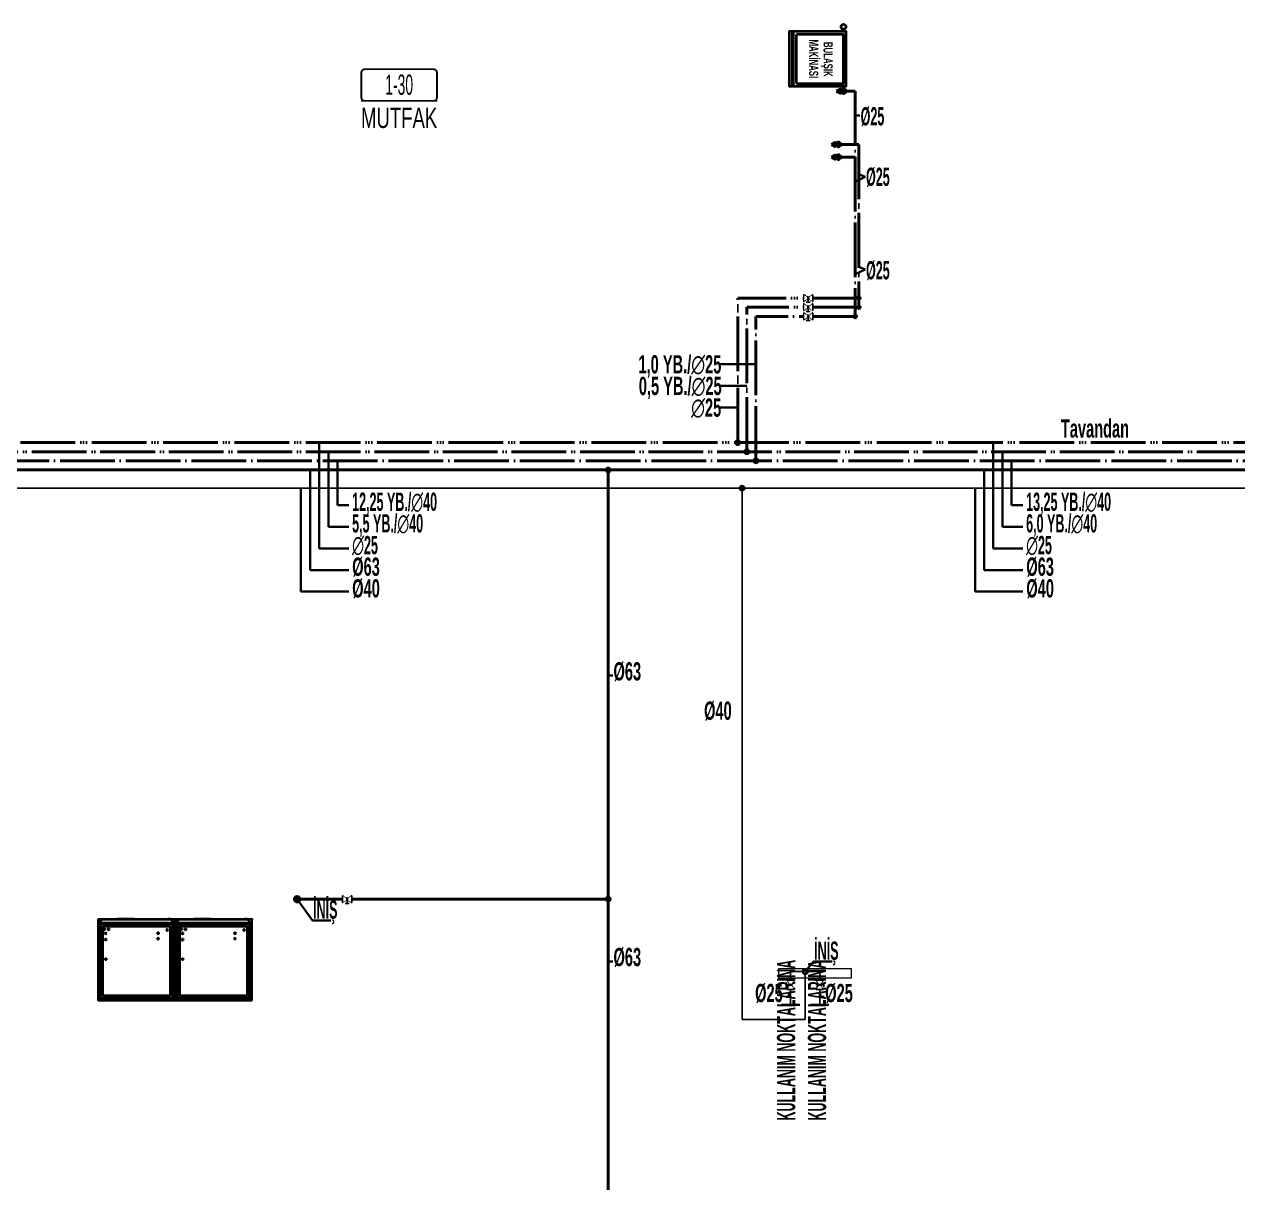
# Model space of a CAD drawing. Header units: centimetres. Extents: x 405464 to 563355, y 50011 to 66875.
# Drawn here: x 457622 to 458953, y 54198 to 55469 of the extents above; entities that cross this region are included whole.
import ezdxf
from ezdxf.enums import TextEntityAlignment as Align

# ---------------------------------------------------------------- set-up
doc = ezdxf.new("R2010")
doc.units = ezdxf.units.CM
for name, pattern in [('SICAKSU1', [75, 60, -6, 0, -3, 0, -6]), ('SIRKUL-1', [78, 60, -6, 0, -3, 0, -3, 0, -6]), ('SOGUKSU1', [72, 60, -6, 0, -6])]:
    doc.linetypes.add(name, pattern=pattern)
for name, color, linetype in [('-M-MAHAL-DEBILER', 7, 'Continuous'), ('-M-MAHAL-ETIKET-NOT', 7, 'Continuous'), ('-M-MAHAL-ETIKET-NOTM', 7, 'Continuous'), ('-M-MAHAL-ETK-', 7, 'Continuous'), ('-M-MAHAL-HAVA-DEGISIM', 7, 'Continuous'), ('-M-MAHAL-NO', 7, 'Continuous'), ('-M-MAHAL-NOM', 7, 'Continuous'), ('0-KRCN DI SU', 41, 'D')]:
    doc.layers.add(name, color=color, linetype=linetype)
for name, color, linetype, lineweight in [('0-KRCN- KAPAMA YERLERİ MİMARİ', 3, 'Continuous', 20), ('0-KRCN-HVL-SANTRAL', 11, 'Continuous', 30), ('0-KRCN-IST-KÜRESEL VANA', 4, 'Continuous', 25), ('0-KRCN-SHT YUMUŞAK SU ÇAP', 201, 'Continuous', 30), ('0-KRCN-SHT-03CIHAZ', 120, 'Continuous', 30), ('0-KRCN-SHT-05CIHAZ', 171, 'Continuous', 40), ('0-KRCN-SHT-MAKİNABULAŞIKÇAMAŞIR', 171, 'Continuous', 35), ('0-KRCN-SHT-PROSES-BORU', 1, '0-Y_LINE', 40), ('0-KRCN-SHT-SICAKSU', 50, 'SICAKSU1', 40), ('0-KRCN-SHT-SIRKULASYON', 145, 'SIRKUL-1', 40), ('0-KRCN-SHT-SOGUKSU', 141, 'SOGUKSU1', 40), ('0-KRCN-SHT-YAZI-ÇAP-TEMSU', 81, 'Continuous', 30), ('0-MEK-SHT-SOGUKSU', 141, 'SOGUKSU1', 30), ('0-MEK-SHT-YAZI-ÇAP-TEMSU', 81, 'Continuous', 30), ('0-MEKANİK İSTERLER', 6, 'Continuous', 25)]:
    doc.layers.add(name, color=color, linetype=linetype, lineweight=lineweight)
doc.styles.add('-M-ISSO-TEXT-TTF', font='ARIALN.TTF')
doc.styles.add('-M-MHLETK-NOT', font='romans.shx', dxfattribs={"width": 0.7})
doc.styles.add('-M-MHLETK-TEXT', font='ARIALN.TTF', dxfattribs={"width": 0.7})
doc.styles.add('BORU', font='AGENCYR.TTF')
doc.styles.add('CAP', font='ARIALNB.TTF')
doc.styles.get("Standard").update_dxf_attribs({"font": 'arial.ttf'})
doc.linetypes.add('0-Y_LINE', pattern='A,100,-0.5,["Y",BORU,S=9,R=0,X=0,Y=-4.5],-5', length=105.5)
doc.linetypes.add('D', pattern='A,12,-1,["D",Standard,S=1,R=0,X=-0.1,Y=-0.5],-1.6', length=14.6)

# ---------------------------------------------------------------- blocks, each defined once
blk = doc.blocks.new('0-MEK-SHT-KÜRESELVANA')
at = {"layer": '0-KRCN-IST-KÜRESEL VANA'}
blk.add_hatch(color=256, dxfattribs=at).paths.add_polyline_path([(1.4, 0, 1), (-1.4, 0, 1)])
for p, q in [((-1.1, 0.9), (-4.2, 3)), ((-4.2, -3.1), (-4.2, 3)), ((-4.2, 3), (-4.2, -3.1)), ((-2.4, 4.6), (2.3, 4.6)), ((0, 4.6), (-2.4, 4.6)), ((0, 0), (0, 4.6)), ((2.3, 4.6), (0, 4.6)), ((1.1, 0.8), (4.3, 3)), ((4.3, -3.1), (4.3, 3)), ((4.3, 3), (4.3, -3.1)), ((-4.2, -3.1), (-1.1, -0.9)), ((4.3, -3.1), (1.1, -0.8))]:
    blk.add_line(p, q, dxfattribs=at)
for points in [[(-4.5, 3.7), (-5, 3.7), (-5, -3.8), (-4.5, -3.8)], [(4.6, 3.7), (5, 3.7), (5, -3.8), (4.6, -3.8)]]:
    blk.add_lwpolyline(points, close=True, dxfattribs=at)
blk.add_circle((0, 0), 1.42, dxfattribs=at)
blk.add_wipeout([(4.3, 3), (4.3, -3.1), (1.1, -0.9), (1.2, -0.8), (1.2, -0.7), (1.2, -0.7), (1.3, -0.6), (1.3, -0.5), (1.4, -0.4), (1.4, -0.3), (1.4, -0.2), (1.4, -0.1), (1.4, 0), (1.4, 0.1), (1.4, 0.2), (1.4, 0.2), (1.4, 0.3), (1.4, 0.4), (1.3, 0.5), (1.3, 0.6), (1.2, 0.7), (1.2, 0.7), (1.2, 0.8), (1.1, 0.8), (1.1, 0.9)]).dxf.layer = '0-KRCN-IST-KÜRESEL VANA'
blk.add_wipeout([(-4.2, 3), (-4.2, -3.1), (-1.1, -0.9), (-1.2, -0.8), (-1.2, -0.7), (-1.2, -0.7), (-1.3, -0.6), (-1.3, -0.5), (-1.4, -0.4), (-1.4, -0.3), (-1.4, -0.2), (-1.4, -0.1), (-1.4, 0), (-1.4, 0.1), (-1.4, 0.2), (-1.4, 0.2), (-1.4, 0.3), (-1.4, 0.4), (-1.3, 0.5), (-1.3, 0.6), (-1.2, 0.7), (-1.2, 0.7), (-1.2, 0.8), (-1.1, 0.8), (-1.1, 0.9)]).dxf.layer = '0-KRCN-IST-KÜRESEL VANA'
blk = doc.blocks.new('0-MEK-SHT-ARAMUSLUK')
at = {"layer": '0-KRCN-SHT-SOGUKSU'}
h = blk.add_hatch(color=256, dxfattribs=at)
h.paths.add_polyline_path([(0, 5.1), (-2.6, 0.2), (-1, 1.1), (-1, -0.2, -0.203039), (1, -0.2), (1, 1.1), (2.6, 0.2)])
h.paths.add_polyline_path([(-2.5, -2.5, 1), (2.5, -2.5, 1)])
for p, q in [((-2.6, 0.2), (0, 5.1)), ((-1, 1.1), (-2.6, 0.2)), ((-1, 1.1), (-1, -0.2)), ((2.6, 0.2), (0, 5.1)), ((1, 1.1), (2.6, 0.2)), ((1, 1.1), (1, -0.2))]:
    blk.add_line(p, q, dxfattribs=at)
blk.add_circle((0, -2.5), 2.5, dxfattribs=at)
blk = doc.blocks.new('*U11')
at = {"layer": '0-KRCN-SHT-MAKİNABULAŞIKÇAMAŞIR', "color": 120}
for p, q in [((35.3, 54.1), (35.3, 61.3)), ((27, 0), (-27, 0))]:
    blk.add_line(p, q, dxfattribs=at)
at = {"layer": '0-KRCN-SHT-MAKİNABULAŞIKÇAMAŞIR'}
blk.add_lwpolyline([(-30, -3.7), (30, -3.7), (30, 54.3), (-30, 54.3), (-30, -3.7)], close=True, dxfattribs=at)
at = {"layer": '0-KRCN-SHT-MAKİNABULAŞIKÇAMAŞIR', "color": 120}
blk.add_lwpolyline([(27, 0), (27, 51.3), (-27, 51.3), (-27, 0)], dxfattribs=at)
blk.add_lwpolyline([(30, -4.7), (-30, -4.7), (-30, -8.3), (30, -8.3)], close=True, dxfattribs=at)
for centre in [(-35.3, 51.4), (35.3, 51.4)]:
    blk.add_circle(centre, 2.69, dxfattribs=at)
at = {"layer": '0-KRCN-SHT-MAKİNABULAŞIKÇAMAŞIR', "color": 120, "style": 'CAP', "width": 0.75}
for s, p in [('BULAŞIK', (0.4, 33.1)), ('MAKİNASI', (-0.1, 19.8))]:
    blk.add_text(s, height=10, dxfattribs=at).set_placement(p, align=Align.MIDDLE)
blk = doc.blocks.new('DONUT')
at = {"layer": '0-KRCN-SHT-03CIHAZ'}
blk.add_hatch(color=256, dxfattribs=at).paths.add_polyline_path([(2.5, 0, 1), (-2.5, 0, 1)])
blk.add_circle((0, 0), 2.5, dxfattribs=at)
blk = doc.blocks.new('SE2')
at = {"layer": '0-KRCN-HVL-SANTRAL', "color": 7, "linetype": 'Continuous'}
for p, q in [((270.7, 172.9), (270.7, 258.3)), ((270.7, 258.3), (270.9, 258.3)), ((273, 258.5), (270.9, 258.5)), ((270.9, 258.5), (270.9, 258.4)), ((273, 258.4), (270.9, 258.4)), ((270.9, 258.3), (270.9, 258.3)), ((270.9, 258.3), (273, 258.3)), ((270.9, 172.9), (270.9, 258.3)), ((273, 258.3), (273, 254.7)), ((273, 254.7), (273, 254.7)), ((273, 254.7), (273, 254.7)), ((273, 254.7), (273.2, 254.7)), ((273, 176.2), (273, 254.7)), ((273.1, 254.8), (273.1, 258.3)), ((273.1, 254.8), (273.2, 254.8)), ((273.2, 258.3), (273.3, 258.3)), ((273.2, 254.8), (273.2, 258.3)), ((273.2, 256.8), (273.3, 256.8)), ((273.9, 256.3), (273.2, 256.3)), ((352.7, 255.9), (273.2, 255.9)), ((273.2, 254.7), (273.2, 254.8)), ((273.2, 254.7), (273.2, 176.2)), ((275.8, 253.3), (273.2, 253.3)), ((273.3, 256.8), (273.3, 258.3)), ((352.6, 258.3), (273.3, 258.3)), ((273.3, 258.3), (273.3, 256.8)), ((352.6, 256.8), (273.3, 256.8)), ((273.4, 258.5), (352.5, 258.5)), ((273.4, 256.6), (273.4, 256.6)), ((352.5, 256.6), (273.4, 256.6)), ((275.9, 253.3), (273.6, 253.3)), ((273.6, 253.3), (273.6, 177.3)), ((273.9, 256.5), (273.9, 256.6)), ((351.9, 256.5), (273.9, 256.5)), ((273.9, 256.2), (273.9, 256.5)), ((351.9, 256.2), (273.9, 256.2)), ((274.2, 256.6), (274.2, 256.5)), ((274.2, 256.5), (351.6, 256.5)), ((276.1, 254), (275.8, 254)), ((275.8, 254), (275.8, 253.3)), ((275.9, 177.3), (275.9, 253.3)), ((276.1, 253.7), (276.1, 254)), ((276.1, 253.7), (349.7, 253.7)), ((276.1, 253.3), (276.1, 253.7)), ((349.7, 253.3), (276.1, 253.3)), ((349.7, 254), (350, 254)), ((349.7, 253.7), (349.7, 254)), ((349.7, 253.3), (349.7, 253.7)), ((352.3, 253.3), (349.9, 253.3)), ((349.9, 253.3), (349.9, 177.3)), ((350, 254), (350, 253.3)), ((352.7, 253.3), (350, 253.3)), ((351.6, 256.5), (351.6, 256.6)), ((351.9, 256.6), (351.9, 256.5)), ((351.9, 256.2), (351.9, 256.5)), ((352.7, 256.3), (351.9, 256.3)), ((352.3, 177.3), (352.3, 253.3)), ((352.5, 256.6), (352.5, 256.6)), ((352.7, 258.3), (352.6, 258.3)), ((352.6, 258.3), (352.6, 256.8)), ((352.6, 256.8), (352.6, 258.3)), ((352.7, 256.8), (352.6, 256.8)), ((352.7, 254.8), (352.7, 258.3)), ((352.7, 254.7), (352.7, 254.8)), ((352.8, 254.8), (352.7, 254.8)), ((352.9, 254.7), (352.7, 254.7)), ((352.7, 254.7), (352.7, 176.2)), ((354.9, 258.3), (352.8, 258.3)), ((352.8, 258.3), (352.8, 254.7)), ((352.8, 254.8), (352.8, 258.3)), ((352.9, 254.7), (352.8, 254.7)), ((352.9, 258.5), (354.9, 258.5)), ((352.9, 258.4), (354.9, 258.4)), ((352.9, 254.7), (352.9, 254.7)), ((352.9, 176.2), (352.9, 254.7)), ((354.9, 258.5), (354.9, 258.4)), ((354.9, 172.9), (354.9, 258.3)), ((354.9, 258.3), (354.9, 258.3)), ((355.1, 258.3), (354.9, 258.3)), ((355.1, 172.9), (355.1, 258.3)), ((272.8, 174.5), (272.8, 172.8)), ((273.2, 174.5), (272.8, 174.5)), ((272.8, 174.4), (273.8, 174.3)), ((273, 174.3), (272.8, 174.3)), ((273.7, 174.3), (272.8, 174.3)), ((272.8, 172.9), (272.8, 174.1)), ((272.9, 172.9), (272.9, 174.1)), ((273, 176.2), (273.2, 176.2)), ((273, 176.2), (273, 176.2)), ((273.2, 176.2), (273, 176.2)), ((273, 174.3), (273.6, 174.3)), ((273, 174.2), (273.6, 174.2)), ((273.2, 177.3), (275.8, 177.3)), ((273.2, 176.2), (273.2, 176.2)), ((273.2, 176.2), (273.2, 174.5)), ((273.2, 174.8), (274, 174.7)), ((273.2, 173.5), (273.2, 171.9)), ((273.3, 173.5), (273.3, 171.9)), ((274, 173.7), (273.4, 173.7)), ((274, 173.6), (273.4, 173.6)), ((274.2, 173.5), (273.4, 173.5)), ((273.4, 173.5), (273.4, 171.9)), ((273.5, 173.8), (273.5, 173.7)), ((352.3, 173.8), (273.5, 173.8)), ((273.6, 177.3), (275.9, 177.3)), ((273.7, 174.3), (273.6, 174.3)), ((273.6, 174.3), (273.6, 174.2)), ((273.8, 173.5), (274, 173.5)), ((274, 174.7), (273.9, 174.4)), ((274, 174.7), (274.2, 174.7)), ((274, 173.6), (274, 173.7)), ((274, 173.7), (274.2, 173.7)), ((274, 173.5), (274, 173.6)), ((274.1, 173.5), (274.1, 173.6)), ((274.2, 173.6), (274.1, 173.6)), ((274.2, 174.7), (352.7, 174.7)), ((274.2, 174.7), (275, 174.7)), ((274.2, 174.7), (274.2, 174.5)), ((351.7, 174.5), (274.2, 174.5)), ((274.2, 174.5), (274.2, 174.5)), ((274.2, 173.7), (351.7, 173.7)), ((274.2, 173.7), (274.2, 173.5)), ((274.2, 173.5), (274.2, 173.5)), ((274.2, 173.5), (274.2, 173.5)), ((274.2, 173.5), (274.2, 173.5)), ((351.7, 173.5), (274.2, 173.5)), ((275, 174.5), (275, 174.7)), ((275.4, 174.5), (275.5, 174.5)), ((275.8, 176.6), (275.8, 177.3)), ((276.1, 176.6), (275.8, 176.6)), ((276.1, 177.3), (349.7, 177.3)), ((276.1, 177.3), (276.1, 176.9)), ((276.1, 176.9), (276.1, 176.6)), ((349.7, 176.9), (276.1, 176.9)), ((349.7, 177.3), (349.7, 176.9)), ((349.7, 176.9), (349.7, 176.6)), ((349.7, 176.6), (350, 176.6)), ((349.9, 177.3), (352.3, 177.3)), ((350, 177.3), (352.7, 177.3)), ((350, 176.6), (350, 177.3)), ((351.7, 173.5), (351.7, 173.7)), ((351.7, 173.7), (351.8, 173.7)), ((351.7, 173.5), (351.7, 173.6)), ((351.7, 173.6), (351.7, 173.6)), ((352.5, 173.5), (351.7, 173.5)), ((351.7, 173.5), (351.7, 173.5)), ((351.7, 173.5), (351.7, 173.5)), ((351.7, 173.5), (351.7, 173.5)), ((352.4, 173.7), (351.8, 173.7)), ((351.8, 173.6), (351.8, 173.7)), ((352.4, 173.6), (351.8, 173.6)), ((351.8, 173.5), (351.8, 173.6)), ((351.8, 173.5), (352, 173.5)), ((352.1, 174.3), (352.2, 174.3)), ((352.2, 174.3), (352.2, 174.2)), ((352.2, 174.3), (352.8, 174.3)), ((352.2, 174.2), (352.8, 174.2)), ((352.3, 173.8), (352.3, 173.7)), ((352.5, 171.9), (352.5, 173.5)), ((352.5, 171.9), (352.5, 173.5)), ((352.6, 171.9), (352.6, 173.5)), ((352.7, 176.2), (352.7, 176.2)), ((352.9, 176.2), (352.7, 176.2)), ((352.7, 176.2), (352.7, 174.5)), ((352.7, 176.2), (352.9, 176.2)), ((352.7, 174.5), (352.7, 174.3)), ((352.7, 174.5), (353.1, 174.5)), ((352.9, 176.2), (352.9, 176.2)), ((352.9, 172.9), (352.9, 174.1)), ((353, 172.9), (353, 174.1)), ((353.1, 174.5), (353.1, 172.8)), ((270.7, 172.9), (270.9, 172.9)), ((270.9, 172.8), (270.9, 172.9)), ((270.9, 172.8), (272.7, 172.8)), ((270.9, 172.7), (270.9, 172.8)), ((272.8, 172.8), (270.9, 172.8)), ((270.9, 172.7), (272.7, 172.7)), ((273.3, 171.8), (275.3, 169.5)), ((273.4, 171.9), (275.4, 169.6)), ((273.4, 171.9), (275.4, 169.7)), ((275.4, 169.7), (275.5, 169.7)), ((275.5, 169.7), (275.5, 169.7)), ((275.5, 169.7), (350.4, 169.7)), ((275.5, 169.7), (275.5, 169.5)), ((275.5, 169.6), (275.5, 169.6)), ((275.5, 169.6), (275.5, 169.5)), ((275.5, 169.5), (275.5, 169.5)), ((350.4, 169.5), (275.5, 169.5)), ((275.8, 169.5), (275.8, 169.3)), ((278.6, 169.3), (275.8, 169.3)), ((275.8, 169.3), (278.6, 169.3)), ((275.8, 169.3), (276.1, 169)), ((278.3, 169), (276.1, 169)), ((276.2, 169), (278.3, 169)), ((278.3, 169), (278.6, 169.3)), ((278.6, 169.3), (278.6, 169.5)), ((315.3, 169.5), (315.3, 169)), ((315.9, 169), (315.3, 169)), ((315.9, 169), (315.9, 169.5)), ((333.4, 169), (315.9, 169)), ((333.4, 169.5), (333.4, 169)), ((334, 169), (333.4, 169)), ((334, 169), (334, 169.5)), ((350.4, 169.7), (350.4, 169.5)), ((350.4, 169.7), (350.4, 169.7)), ((350.4, 169.7), (350.5, 169.7)), ((350.4, 169.6), (350.4, 169.5)), ((350.4, 169.6), (350.4, 169.6)), ((350.4, 169.5), (350.4, 169.5)), ((350.5, 169.6), (352.5, 171.9)), ((350.5, 169.7), (352.5, 171.9)), ((350.5, 169.5), (352.6, 171.8)), ((351, 170.2), (351, 170.3)), ((351.7, 169.6), (351.1, 170.2)), ((351.2, 170.3), (351.4, 170.1)), ((352.4, 169.6), (351.4, 170.5)), ((351.4, 170.1), (351.6, 170.3)), ((352, 169.9), (351.7, 169.6)), ((351.7, 169.6), (352, 169.9)), ((351.7, 169.6), (351.7, 169.6)), ((352, 171.3), (351.9, 171.3)), ((352, 171.3), (352, 171.3)), ((352.4, 171.6), (352.6, 171.4)), ((352.6, 171.4), (353.5, 172.5)), ((353.4, 170.2), (352.9, 169.6)), ((353, 172.7), (353.1, 172.7)), ((353, 172), (353, 172.7)), ((353.1, 172.8), (354.9, 172.8)), ((354.9, 172.8), (353.1, 172.8)), ((354.9, 172.7), (353.1, 172.7)), ((353.1, 172.7), (353.1, 172.1)), ((353.4, 170.7), (353.6, 170.9)), ((354, 172.5), (354.6, 172)), ((354.6, 171.5), (354.1, 170.9)), ((354.2, 170.9), (354.1, 170.9)), ((354.2, 171), (354.2, 170.9)), ((354.5, 172.7), (354.5, 172)), ((354.5, 172.7), (354.5, 172)), ((354.5, 172.1), (354.5, 172.7)), ((354.5, 171.4), (354.5, 171.3)), ((354.5, 171.4), (354.5, 171.3)), ((354.5, 171.3), (354.5, 171.3)), ((354.5, 171.3), (354.5, 171.3)), ((354.5, 171.3), (354.5, 171.3)), ((354.9, 172.8), (354.9, 172.9)), ((355.1, 172.9), (354.9, 172.9)), ((354.9, 172.7), (354.9, 172.8))]:
    blk.add_line(p, q, dxfattribs=at)
blk.add_lwpolyline([(270.7, 258.5), (355.1, 258.5), (355.1, 169.5), (270.7, 169.5)], close=True, dxfattribs=at)
for centre, radius in [((274, 251.9), 0.35), ((351.8, 251.9), 0.35), ((274, 227.5), 0.35), ((351.8, 227.5), 0.35), ((346.6, 213.3), 0.9), ((274, 203.1), 0.35), ((351.8, 203.1), 0.35), ((289.2, 190.8), 0.9), ((346.8, 191.8), 0.9), ((274, 178.7), 0.35), ((279.2, 181.3), 0.9), ((289.2, 184.8), 0.9), ((343.6, 180.4), 0.9), ((346.8, 185), 0.9), ((348.3, 180.4), 0.9), ((351.8, 178.7), 0.35)]:
    blk.add_circle(centre, radius, dxfattribs=at)
for centre, radius, start, end in [((270.9, 258.3), 0.2, 90, 180), ((270.9, 258.3), 0.1, 90, 180), ((273, 258.3), 0.2, 0, 90), ((273, 258.3), 0.1, 0, 90), ((273.4, 258.3), 0.2, 90, 180), ((273.4, 256.8), 0.2, 180, 270), ((273.4, 258.3), 0.1, 157.5, 180), ((352.5, 258.3), 0.2, 0, 90), ((352.5, 256.8), 0.2, 270, 0), ((352.5, 258.3), 0.1, 0, 32.8923), ((352.9, 258.3), 0.2, 90, 180), ((352.9, 258.3), 0.1, 90, 180), ((354.9, 258.3), 0.2, 0, 90), ((354.9, 258.3), 0.1, 0, 90), ((273, 174.1), 0.2, 90, 180), ((273, 174.1), 0.1, 90, 180), ((273.4, 173.5), 0.2, 90, 180), ((273.4, 173.5), 0.1, 90, 180), ((274.2, 173.8), 0.65, 90, 180), ((273.8, 173.3), 0.2, 90, 112.3795), ((274, 173.6), 0.1, 0, 90), ((275, 174), 0.7, 50.2113, 90), ((275, 174), 0.7, 45.9033, 50.2113), ((351.7, 173.8), 0.65, 0, 90), ((351.8, 173.6), 0.1, 90, 180), ((352, 173.3), 0.2, 67.6205, 90), ((352.4, 173.5), 0.2, 0, 90), ((352.4, 173.5), 0.1, 0, 90), ((352.8, 174.1), 0.2, 0, 90), ((352.8, 174.1), 0.1, 0, 90), ((270.9, 172.9), 0.2, 180, 270), ((270.9, 172.9), 0.1, 180, 270), ((272.7, 172.9), 0.2, 270, 0), ((272.7, 172.9), 0.1, 270, 0), ((273.4, 171.9), 0.2, 180, 222), ((273.4, 171.9), 0.1, 180, 222), ((275.5, 169.7), 0.2, 222, 270), ((275.5, 169.7), 0.1, 222, 270), ((275.9, 169.3), 0.05, 180, 225), ((276.2, 169), 0.05, 225, 270), ((278.3, 169), 0.05, 270, 315), ((278.6, 169.3), 0.05, 315, 0), ((350.4, 169.7), 0.1, 270, 318), ((350.4, 169.7), 0.2, 270, 318), ((352.7, 169.9), 0.381, 228, 318), ((352.4, 171.9), 0.1, 318, 0), ((352.4, 171.9), 0.2, 318, 0), ((353.1, 172.9), 0.2, 180, 270), ((353.1, 172.9), 0.1, 180, 270), ((353.2, 170.4), 0.381, 318, 48), ((353.8, 172.2), 0.381, 48, 138), ((353.8, 171.2), 0.381, 228, 318), ((354.2, 171.3), 0.38, 270, 0), ((354.2, 171.3), 0.3, 275.5701, 0), ((354.2, 171.3), 0.38, 270, 0), ((354.3, 171.7), 0.381, 318, 48), ((354.9, 172.9), 0.1, 270, 0), ((354.9, 172.9), 0.2, 270, 0)]:
    blk.add_arc(centre, radius, start, end, dxfattribs=at)
for centre, major_axis, start_param, end_param in [((273.4, 256.8), (0, 0.2), 1.570796, 3.141593), ((352.5, 256.8), (0, -0.2), 0, 1.570796)]:
    blk.add_ellipse(centre, major_axis=major_axis, ratio=0.5, start_param=start_param, end_param=end_param, dxfattribs=at)
for points in [[(273.4, 258.5), (273.4, 258.5), (273.4, 258.5), (273.3, 258.4), (273.3, 258.4), (273.3, 258.4), (273.3, 258.4), (273.3, 258.3), (273.3, 258.3), (273.3, 258.3)], [(352.6, 258.3), (352.6, 258.3), (352.6, 258.3), (352.5, 258.4), (352.5, 258.4), (352.5, 258.4), (352.5, 258.4), (352.5, 258.5), (352.5, 258.5), (352.5, 258.5)]]:
    blk.add_open_spline(points, degree=3, knots=[0, 0, 0, 0, 0.25, 0.25, 0.5, 0.5, 0.75, 0.75, 1, 1, 1, 1], dxfattribs=at)
blk.add_point((270.7, 169.5), dxfattribs=at)
blk = doc.blocks.new('M-MHLETK-YNG')
at = {"layer": '-M-MAHAL-ETIKET-NOT', "color": 3, "style": '-M-MHLETK-NOT', "width": 0.5, "flags": 9}
for tag, p, height in [('KLKTR', (-2.617, 1.425), 0.04), ('HL', (-2.616, 1.493), 0.0286), ('RDY-BOY1', (-2.614, 1.37), 0.0286), ('RDY-BOY2', (-2.614, 1.32), 0.0286), ('HLA', (-2.521, 1.493), 0.0286), ('RDY-TIP1', (-2.5, 1.37), 0.0286), ('VRV-TIP1', (-2.614, 0.759), 0.0286), ('VRV-TIP2', (-2.614, 0.709), 0.0286), ('RDY-BOY3', (-2.614, 1.27), 0.0286), ('RDY-BOY4', (-2.614, 1.22), 0.0286), ('KON-BOY1', (-2.614, 1.14), 0.0286), ('KON-BOY2', (-2.614, 1.09), 0.0286), ('KON-BOY3', (-2.614, 1.04), 0.0286), ('FCU-TIP1', (-2.614, 0.96), 0.0286), ('FCU-TIP2', (-2.614, 0.91), 0.0286), ('FCU-TIP3', (-2.614, 0.86), 0.0286), ('VRV-ADET1', (-2.524, 0.759), 0.0286), ('VRV-ADET2', (-2.524, 0.709), 0.0286), ('FCU-ADET1', (-2.524, 0.96), 0.0286), ('FCU-ADET2', (-2.524, 0.91), 0.0286), ('FCU-ADET3', (-2.524, 0.86), 0.0286)]:
    blk.add_attdef(tag, p, '', height=height, dxfattribs=at)
at = {"layer": '-M-MAHAL-ETIKET-NOT', "color": 3}
for tag, height, style, width, flags, p in [('ALAN', 0.04, '-M-MHLETK-NOT', 0.5, 9, (-2.581, 1.562)), ('KIS', 0.04, '-M-MHLETK-NOT', 0.5, 9, (-2.59, 1.616)), ('MAH-ADI', 1.111, '-M-ISSO-TEXT-TTF', 0.8, 8, (0, -0.931))]:
    blk.add_attdef(tag, text='', height=height, dxfattribs=dict(at, style=style, width=width, flags=flags)).set_placement(p, align=Align.MIDDLE_CENTER)
at = {"layer": '-M-MAHAL-ETIKET-NOTM', "color": 3, "style": '-M-ISSO-TEXT-TTF', "width": 0.8, "flags": 8}
blk.add_attdef('MAH-ADI2', text='', height=1.111, dxfattribs=at).set_placement((0, -2.549), align=Align.MIDDLE_CENTER)
at = {"layer": '-M-MAHAL-HAVA-DEGISIM', "style": '-M-MHLETK-NOT', "width": 0.5, "flags": 8}
for tag, p in [('HAVADEG', (0, 3.611)), ('HAVA', (0, 2.399))]:
    blk.add_attdef(tag, text='', height=0.6, dxfattribs=at).set_placement(p, align=Align.MIDDLE_CENTER)
blk.add_wipeout([(-2.078, 1.735), (2.078, 1.735), (2.078, 0), (-2.078, 0)]).dxf.layer = '-M-MAHAL-ETK-'
at = {"layer": '-M-MAHAL-ETK-', "color": 0}
for p, q in [((-2.078, 0), (2.078, 0)), ((-1.161, 0), (-1.161, 0))]:
    blk.add_line(p, q, dxfattribs=at)
blk.add_lwpolyline([(-1.878, 1.735, 0.1, 0.1, 0), (1.878, 1.735, 0.1, 0.1, -0.414214), (2.078, 1.535, 0.1, 0.1, 0), (2.078, 0.2, 0.1, 0.1, -0.414214), (1.878, 0, 0.1, 0.1, 0), (-1.878, 0, 0.1, 0.1, -0.414214), (-2.078, 0.2, 0.1, 0.1, 0), (-2.078, 1.535, 0.1, 0.1, -0.414214)], format="xyseb", close=True, dxfattribs=at)
at = {"layer": '-M-MAHAL-DEBILER', "color": 4, "style": '-M-MHLETK-NOT', "width": 0.5, "flags": 8}
blk.add_attdef('DEBIS', text='', height=0.4, dxfattribs=at).set_placement((-2.173, 2.145), align=Align.MIDDLE_CENTER)
at = {"layer": '-M-MAHAL-DEBILER', "color": 191, "style": '-M-MHLETK-NOT', "width": 0.5, "flags": 8}
blk.add_attdef('DEBIR', text='', height=0.4, dxfattribs=at).set_placement((-1.613, 2.145), align=Align.MIDDLE_CENTER)
at = {"layer": '-M-MAHAL-DEBILER', "color": 31, "style": '-M-MHLETK-NOT', "width": 0.5, "flags": 8}
blk.add_attdef('DEBIF', text='', height=0.4, dxfattribs=at).set_placement((1.585, 2.145), align=Align.MIDDLE_CENTER)
at = {"layer": '-M-MAHAL-DEBILER', "color": 1, "style": '-M-MHLETK-NOT', "width": 0.5, "flags": 8}
blk.add_attdef('DEBIE', text='', height=0.4, dxfattribs=at).set_placement((2.32, 2.145), align=Align.MIDDLE_CENTER)
at = {"layer": '-M-MAHAL-ETIKET-NOT', "color": 3, "style": '-M-MHLETK-NOT', "width": 0.5, "flags": 9}
for tag, p in [('RDY-TIP2', (-2.5, 1.32)), ('RDY-ADET1', (-2.389, 1.37)), ('RDY-ADET2', (-2.389, 1.32)), ('RDY-ISI1', (-2.265, 1.37)), ('RDY-ISI2', (-2.265, 1.32)), ('AHU', (-2.225, 1.439)), ('SHG', (-2.225, 1.493)), ('LHG', (-2.132, 1.493)), ('RDY-BNP1', (-2.102, 1.37)), ('RDY-BNP2', (-2.102, 1.32)), ('HG', (-2.039, 1.493)), ('RDY-BNK1', (-1.964, 1.37)), ('RDY-BNK2', (-1.964, 1.32)), ('HGA', (-1.962, 1.493)), ('EF', (-1.962, 1.439)), ('RDY-TIP3', (-2.5, 1.27)), ('RDY-TIP4', (-2.5, 1.22)), ('KON-TIP1', (-2.5, 1.14)), ('KON-TIP2', (-2.5, 1.09)), ('KON-TIP3', (-2.5, 1.04)), ('VRV-KAP1', (-2.398, 0.759)), ('VRV-KAP2', (-2.398, 0.709)), ('FCU-KAP1', (-2.398, 0.96)), ('FCU-KAP2', (-2.398, 0.91)), ('FCU-KAP3', (-2.398, 0.86)), ('RDY-ADET3', (-2.389, 1.27)), ('RDY-ADET4', (-2.389, 1.22)), ('KON-ADET1', (-2.389, 1.14)), ('KON-ADET2', (-2.389, 1.09)), ('KON-ADET3', (-2.389, 1.04)), ('VRV-DUY1', (-2.272, 0.759)), ('VRV-DUY2', (-2.272, 0.709)), ('FCU-DUY1', (-2.272, 0.96)), ('FCU-DUY2', (-2.272, 0.91)), ('FCU-DUY3', (-2.272, 0.86)), ('RDY-ISI3', (-2.265, 1.27)), ('RDY-ISI4', (-2.265, 1.22)), ('KON-ISI1', (-2.265, 1.14)), ('KON-ISI2', (-2.265, 1.09)), ('KON-ISI3', (-2.265, 1.04)), ('VRV-SOG1', (-2.154, 0.759)), ('VRV-SOG2', (-2.154, 0.709)), ('FCU-SOG1', (-2.154, 0.96)), ('FCU-SOG2', (-2.154, 0.91)), ('FCU-SOG3', (-2.154, 0.86)), ('RDY-BNP3', (-2.102, 1.27)), ('RDY-BNP4', (-2.102, 1.22)), ('KON-BNP1', (-2.102, 1.14)), ('KON-BNP2', (-2.102, 1.09)), ('KON-BNP3', (-2.102, 1.04)), ('VRV-ISI1', (-2.044, 0.759)), ('VRV-ISI2', (-2.044, 0.709)), ('FCU-ISI1', (-2.044, 0.96)), ('FCU-ISI2', (-2.044, 0.91)), ('FCU-ISI3', (-2.044, 0.86)), ('RDY-BNK3', (-1.964, 1.27)), ('RDY-BNK4', (-1.964, 1.22)), ('KON-BNK1', (-1.964, 1.14)), ('KON-BNK2', (-1.964, 1.09)), ('KON-BNK3', (-1.964, 1.04)), ('VRV-DEBI1', (-1.95, 0.759)), ('VRV-DEBI2', (-1.95, 0.709)), ('FCU-DEBI1', (-1.95, 0.96)), ('FCU-DEBI2', (-1.95, 0.91)), ('FCU-DEBI3', (-1.95, 0.86)), ('VRV-BNP1', (-1.831, 0.759)), ('VRV-BNP2', (-1.831, 0.709)), ('FCU-BNP1', (-1.831, 0.96)), ('FCU-BNP2', (-1.831, 0.91)), ('FCU-BNP3', (-1.831, 0.86)), ('VRV-BNK1', (-1.614, 0.759)), ('VRV-BNK2', (-1.614, 0.709)), ('FCU-BNK1', (-1.614, 0.96)), ('FCU-BNK2', (-1.614, 0.91)), ('FCU-BNK3', (-1.614, 0.86))]:
    blk.add_attdef(tag, p, '', height=0.0286, dxfattribs=at)
for tag, p in [('RH', (-2.39, 1.616)), ('YUKSEKLIK', (-2.324, 1.562)), ('YAZ', (-2.178, 1.616))]:
    blk.add_attdef(tag, text='', height=0.04, dxfattribs=at).set_placement(p, align=Align.MIDDLE_CENTER)
at = {"layer": '-M-MAHAL-NO', "color": 7, "style": '-M-MHLETK-TEXT', "width": 0.6, "flags": 8}
blk.add_attdef('MAH-NO', text='', height=1.111, dxfattribs=at).set_placement((0, 0.889), align=Align.MIDDLE_CENTER)
at = {"layer": '-M-MAHAL-NOM', "color": 7, "style": '-M-MHLETK-TEXT', "width": 0.6, "flags": 8}
blk.add_attdef('MAH-NOM', text='', height=1.111, dxfattribs=at).set_placement((0, 0.889), align=Align.MIDDLE_CENTER)

msp = doc.modelspace()

# ---------------------------------------------------------------- hatches: boundary and pattern name
at = {"layer": '0-KRCN DI SU', "linetype": 'D', "ltscale": 5}
h = msp.add_hatch(color=256, dxfattribs=at)
h.dxf.hatch_style = 1
edge = h.paths.add_edge_path(flags=17)
edge.add_arc((458478.9, 54429.6), 1.8, -90, 270, ccw=False)
edge = h.paths.add_edge_path()
edge.add_arc((458478.9, 54429.6), 3, -90, 270, ccw=False)
at = {"layer": '0-KRCN-SHT-PROSES-BORU'}
h = msp.add_hatch(color=256, dxfattribs=at)
h.dxf.hatch_style = 1
edge = h.paths.add_edge_path()
edge.add_arc((457921.3, 54509), 3, 270, 630)
edge = h.paths.add_edge_path(flags=16)
edge.add_arc((457921.3, 54509), 1.8, 270, 630)

# ---------------------------------------------------------------- linework, layer by layer
at = {"layer": '0-KRCN DI SU', "linetype": 'D', "ltscale": 5}
for p, q in [((460185.5, 54959.9), (453427.7, 54959.9)), ((458409.6, 54377.2), (458409.6, 54959.9)), ((458462.9, 54393.1), (458462.9, 54429.6)), ((458475.9, 54429.6), (458462.9, 54429.6)), ((458478.9, 54426.6), (458478.9, 54377.2)), ((458481.9, 54429.6), (458494.8, 54429.6)), ((458494.8, 54393.1), (458494.8, 54429.6)), ((458409.6, 54377.2), (458478.9, 54377.2))]:
    msp.add_line(p, q, dxfattribs=at)
for radius in [3, 1.8]:
    msp.add_circle((458478.9, 54429.6), radius, dxfattribs=at)
at = {"layer": '0-KRCN-SHT YUMUŞAK SU ÇAP', "linetype": 'Continuous'}
for p, q in [((457935.6, 54870.1), (457935.6, 54979.9)), ((458675.2, 54870.1), (458675.2, 54979.9)), ((457925.6, 54846.4), (457925.6, 54959.9)), ((458665.2, 54846.4), (458665.2, 54959.9)), ((457935.6, 54870.1), (457978.1, 54870.1)), ((458675.2, 54870.1), (458717.7, 54870.1)), ((457925.6, 54846.4), (457978.1, 54846.4)), ((458665.2, 54846.4), (458717.7, 54846.4)), ((458262.7, 54754.3), (458267.7, 54754.3)), ((458262.7, 54440.8), (458267.7, 54440.8)), ((458462.9, 54401.9), (458457.9, 54401.9)), ((458494.8, 54401.9), (458499.8, 54401.9))]:
    msp.add_line(p, q, dxfattribs=at)
at = {"layer": '0-KRCN-SHT-PROSES-BORU'}
for p, q in [((451248.5, 54979.9), (461110.5, 54979.9)), ((458262.7, 51991.7), (458262.7, 54979.9)), ((457924.3, 54509), (458262.7, 54509))]:
    msp.add_line(p, q, dxfattribs=at)
for radius in [3, 1.8]:
    msp.add_circle((457921.3, 54509), radius, dxfattribs=at)
at = {"layer": '0-KRCN-SHT-SICAKSU'}
for p, q in [((458515.3, 55337, 0), (458537.7, 55337, 0)), ((458537.7, 55337, 0), (458537.7, 55159.4, 0)), ((458536.2, 55158.4, 0), (458414.8, 55158.4, 0)), ((458414.8, 54999.9), (458414.8, 55158.4, 0)), ((463931.8, 54999.9), (453397.7, 54999.9))]:
    msp.add_line(p, q, dxfattribs=at)
for radius in [1.5, 1]:
    msp.add_circle((458537.7, 55158.4, 0), radius, dxfattribs=at)
at = {"layer": '0-KRCN-SHT-SIRKULASYON'}
for p, q in [((458536.2, 55168.4, 0), (458404.8, 55168.4, 0)), ((458404.8, 55009.9), (458404.8, 55168.4, 0)), ((463941.8, 55009.9), (453387.7, 55009.9))]:
    msp.add_line(p, q, dxfattribs=at)
for radius in [1.5, 1]:
    msp.add_circle((458537.7, 55168.4, 0), radius, dxfattribs=at)
at = {"layer": '0-KRCN-SHT-SOGUKSU'}
for p, q in [((458523.4, 55395.5), (458533.7, 55395.5)), ((458533.7, 55395.5), (458533.7, 55149.9)), ((458515.3, 55323.1), (458533.7, 55323.1)), ((458532.2, 55148.4), (458424.8, 55148.4)), ((458424.8, 54989.9), (458424.8, 55148.4)), ((463921.8, 54989.9), (453407.7, 54989.9))]:
    msp.add_line(p, q, dxfattribs=at)
for radius in [1.5, 1]:
    msp.add_circle((458533.7, 55148.4, 0), radius, dxfattribs=at)
at = {"layer": '0-KRCN-SHT-YAZI-ÇAP-TEMSU', "linetype": 'Continuous'}
for p, q in [((458533.7, 55368.7, 0), (458538.7, 55368.7, 0)), ((458544.6, 55301.3, 0), (458533.7, 55296.1, 0)), ((458537.7, 55304.3, 0), (458544.6, 55301.3, 0)), ((458544.6, 55199.7, 0), (458533.7, 55194.6, 0)), ((458537.7, 55202.7, 0), (458544.6, 55199.7, 0)), ((457945.6, 54893.9), (457945.6, 55009.9)), ((458685.2, 54893.9), (458685.2, 55009.9)), ((457955.6, 54917.6), (457955.6, 54999.9)), ((458695.2, 54917.6), (458695.2, 54999.9)), ((457965.6, 54941.4), (457965.6, 54989.9)), ((458705.2, 54941.4), (458705.2, 54989.9)), ((457965.6, 54941.4), (457978.1, 54941.4)), ((458705.2, 54941.4), (458717.7, 54941.4)), ((457955.6, 54917.6), (457978.1, 54917.6)), ((458695.2, 54917.6), (458717.7, 54917.6)), ((457945.6, 54893.9), (457978.1, 54893.9)), ((458685.2, 54893.9), (458717.7, 54893.9)), ((457921.3, 54509), (457938.3, 54485.8)), ((457938.3, 54485.8), (457958.5, 54485.8)), ((458478.9, 54429.6), (458488.1, 54440.8)), ((458488.1, 54440.8), (458508.3, 54440.8)), ((458452.9, 54393.1), (458472.9, 54393.1)), ((458504.8, 54393.1), (458484.8, 54393.1))]:
    msp.add_line(p, q, dxfattribs=at)
at = {"layer": '0-MEK-SHT-YAZI-ÇAP-TEMSU', "linetype": 'Continuous'}
for p, q in [((458424.8, 55095.8), (458385.2, 55095.8)), ((458414.8, 55072.1), (458385.2, 55072.1)), ((458404.8, 55048.3), (458385.2, 55048.3))]:
    msp.add_line(p, q, dxfattribs=at)

# ---------------------------------------------------------------- block references
at = {"layer": '-M-MAHAL-ETK-', "xscale": 20, "yscale": 20, "zscale": 20}
msp.add_blockref('M-MHLETK-YNG', (458033.3, 55384.8), dxfattribs=at).add_auto_attribs({'MAH-NO': '1-30', 'MAH-ADI': 'MUTFAK'})
at = {"layer": '0-KRCN-SHT-05CIHAZ'}
for name, p, rotation in [('*U11', (458469.5, 55430.8), 270), ('0-MEK-SHT-ARAMUSLUK', (458518.4, 55395.5), 90.00000000000001), ('0-MEK-SHT-ARAMUSLUK', (458512.8, 55323.1, 0), 90.00000000000001)]:
    msp.add_blockref(name, p, dxfattribs=dict(at, rotation=rotation))
at = {"layer": '0-KRCN-SHT-05CIHAZ', "xscale": -1, "rotation": 89.99999999999984}
msp.add_blockref('0-MEK-SHT-ARAMUSLUK', (458512.8, 55337, 0), dxfattribs=at)
at = {"layer": '0-KRCN-SHT-05CIHAZ'}
for p in [(458404.8, 55009.9), (458414.8, 54999.9), (458262.7, 54979.9), (458424.8, 54989.9), (458409.6, 54959.9)]:
    msp.add_blockref('DONUT', p, dxfattribs=at)
at = {"layer": '0-KRCN-SHT-05CIHAZ', "xscale": -1}
msp.add_blockref('DONUT', (458262.7, 54509), dxfattribs=at)
at = {"layer": '0-MEKANİK İSTERLER', "color": 4, "rotation": 180}
for p in [(458058, 54656.5), (458142.4, 54656.5)]:
    msp.add_blockref('SE2', p, dxfattribs=at)

# ---------------------------------------------------------------- texts
at = {"layer": '0-KRCN-SHT YUMUŞAK SU ÇAP', "linetype": 'Continuous', "style": 'CAP', "width": 0.7}
for s, p in [('Ø63', (457981.8, 54863.8)), ('Ø63', (458721.5, 54863.8)), ('Ø40', (457981.8, 54840)), ('Ø40', (458721.5, 54840)), ('Ø63', (458268.5, 54749)), ('Ø40', (458367.9, 54705.8)), ('Ø63', (458268.5, 54435.6)), ('Ø25', (458423.9, 54396.1)), ('Ø25', (458500.8, 54396.1))]:
    msp.add_text(s, height=20, dxfattribs=at).set_placement(p)
at = {"layer": '0-KRCN-SHT-YAZI-ÇAP-TEMSU', "linetype": 'Continuous', "style": 'CAP', "width": 0.6}
for s, p in [('Ø25', (458539.7, 55357.9, 0)), ('Ø25', (458545.6, 55291.5, 0)), ('Ø25', (458545.6, 55189, 0)), ('12,25 YB./∅40', (457981.7, 54935)), ('13,25 YB./∅40', (458721.3, 54935)), ('5,5 YB./∅40', (457981.7, 54911.3)), ('6,0 YB./∅40', (458721.3, 54911.3)), ('∅25', (457981.7, 54887.5)), ('∅25', (458721.3, 54887.5)), ('İNİŞ', (457938.9, 54487.6)), ('İNİŞ', (458488.7, 54442.5))]:
    msp.add_text(s, height=20, dxfattribs=at).set_placement(p)
for p in [(458467.9, 54266.2), (458501.8, 54266.2)]:
    msp.add_text('KULLANIM NOKTALARINA', height=20, rotation=90, dxfattribs=at).set_placement(p)
at = {"layer": '0-MEK-SHT-YAZI-ÇAP-TEMSU', "linetype": 'Continuous', "style": 'CAP', "width": 0.7}
for s, p in [('1,0 YB./∅25', (458295.9, 55095.8)), ('0,5 YB./∅25', (458296.3, 55072.1)), ('∅25', (458353.7, 55048.3)), ('Tavandan', (458759.4, 55025.4))]:
    msp.add_text(s, height=20, dxfattribs=at).set_placement(p, align=Align.MIDDLE_LEFT)

# ---------------------------------------------------------------- next in the draw order: block references
at = {"layer": '0-MEK-SHT-SOGUKSU', "xscale": -1}
for p, rotation in [((458482.2, 55148.4, 0), 180), ((458462.9, 54415.1), 89.99999999999973)]:
    msp.add_blockref('0-MEK-SHT-KÜRESELVANA', p, dxfattribs=dict(at, rotation=rotation))
at = {"layer": '0-MEK-SHT-SOGUKSU', "rotation": 180}
msp.add_blockref('0-MEK-SHT-KÜRESELVANA', (457976.2, 54509), dxfattribs=at)

# ---------------------------------------------------------------- next in the draw order: linework, layer by layer
at = {"layer": '0-KRCN- KAPAMA YERLERİ MİMARİ'}
msp.add_lwpolyline([(458449.7, 54422.6), (458529.7, 54422.6), (458529.7, 54432.6), (458449.7, 54432.6)], close=True, dxfattribs=at)

# ---------------------------------------------------------------- next in the draw order: block references
at = {"layer": '0-MEK-SHT-SOGUKSU', "xscale": -1, "rotation": 180}
msp.add_blockref('0-MEK-SHT-KÜRESELVANA', (458482.2, 55158.4, 0), dxfattribs=at)

# ---------------------------------------------------------------- next in the draw order: block references
msp.add_blockref('0-MEK-SHT-KÜRESELVANA', (458482.2, 55168.4, 0), dxfattribs=at)
at = {"layer": '0-MEK-SHT-SOGUKSU', "rotation": 270.0000000000002}
msp.add_blockref('0-MEK-SHT-KÜRESELVANA', (458494.8, 54415.1), dxfattribs=at)

doc.saveas('drawing.dxf')
